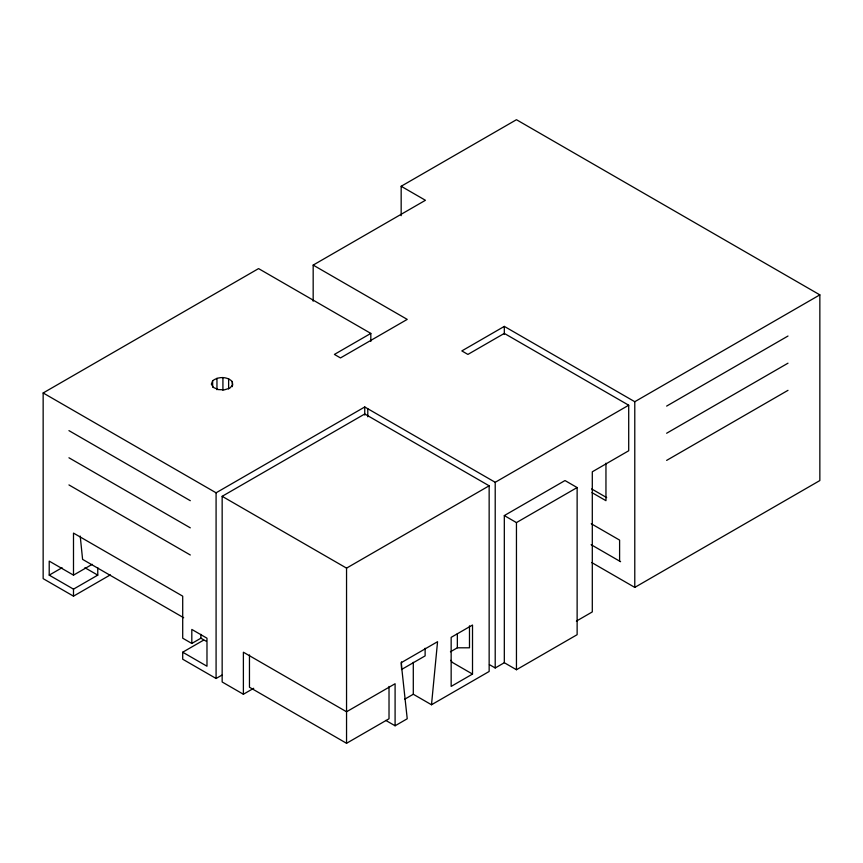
<?xml version="1.0" encoding="UTF-8"?>
<svg xmlns="http://www.w3.org/2000/svg" width="863" height="863" viewBox="0 0 863 863"><rect width="100%" height="100%" fill="white"/><g stroke="black" fill="none" stroke-linecap="round" stroke-linejoin="round"><path stroke-width="1.29" d="M404.574 699.289L413.301 694.251L431.5 704.758L437.563 641.694L401.166 662.719L407.228 718.771L395.092 725.783L385.815 720.422M212.643 380.745L211.349 384.186L213.485 387.487L218.361 389.591L224.445 389.839L229.795 388.156L232.719 385.06L232.287 381.554C227.206 376.354 218.263 376.419 212.643 380.745L212.643 387.109M110.345 574.877L73.495 596.16L43.15 578.642L43.15 392.967L258.566 268.598L370.82 333.409L370.82 341.446M401.166 215.696L401.166 186.268L516.452 119.709L819.85 294.866L819.85 480.551L634.78 587.401L591.673 562.514M313.172 301.209L313.172 265.092L425.437 200.281L401.166 186.268M370.82 333.409L334.413 354.423L340.486 357.929L407.228 319.396L313.172 265.092M92.233 564.316L73.495 575.136L49.213 561.123L49.213 575.136L62.05 567.725M43.15 392.967L216.084 492.805L364.747 406.98L495.211 482.298L628.706 405.222L628.706 450.766L592.298 471.791L592.298 611.921L576.376 621.123M819.85 294.866L634.78 401.716L504.316 326.397L461.834 350.917L467.908 354.423L504.316 333.409L628.706 405.222M253.711 688.286L243.388 694.251L222.158 681.986L222.158 496.311L364.758 413.981L489.148 485.804L489.148 671.479L431.5 704.758M49.213 575.136L73.495 589.149L97.767 575.136L97.767 567.725M73.495 575.136L73.495 533.097L182.708 596.16L182.708 638.199L191.813 643.453L200.917 638.199L206.376 641.349M221.899 675.136L216.084 678.48L182.708 659.213L182.708 652.212L203.646 640.119M222.158 496.311L346.548 568.124L489.148 485.804M666.635 406.095L787.995 336.031M504.316 662.719L504.316 515.578L564.995 480.551L577.131 487.552L577.131 634.693L516.452 669.731L504.316 662.719L495.211 667.973L489.418 664.629M666.635 433.248L787.995 363.183M504.316 515.578L516.452 522.59L577.131 487.552M666.635 460.4L787.995 390.335M401.468 669.548L425.125 655.891L425.125 648.242M450.432 651.792L457.347 647.8L469.483 647.8L469.483 625.858M249.461 654.909L249.461 687.239L346.548 743.291L389.019 718.771L389.019 686.43M472.514 674.068L451.155 686.398L451.155 637.358L472.514 625.028L472.514 674.068L452.341 662.417L450.82 660.314M591.651 488.933L606.678 497.606M591.975 492.622L605.955 500.691L605.955 463.183M591.252 523.733L619.602 540.109L619.602 561.123M591.133 544.682L620.594 561.694M68.943 430.626L190.302 500.691M68.943 457.778L190.302 527.843M68.943 484.93L190.302 554.995M183.679 617.735L82.589 559.375L80.216 536.063M84.93 567.725L97.767 575.136M182.708 652.212L206.98 666.225L206.98 638.199L191.813 629.44L191.813 643.453M634.78 401.716L634.78 587.401M516.452 522.59L516.452 669.731M504.316 326.397L504.316 334.477M495.211 482.298L495.211 667.973M457.347 633.593L457.347 647.8M413.291 662.299L413.301 694.251M401.468 661.91L401.468 668.275M395.092 725.783L395.092 683.744L346.548 711.77L243.388 652.212L243.388 694.251M367.789 408.728L367.789 416.797M364.747 406.98L364.747 415.049M346.548 568.124L346.548 743.291M232.287 381.554L232.287 386.646M228.63 378.738L228.63 388.922M222.924 377.498L222.924 390.238M216.958 378.253L216.958 389.72M216.084 492.805L216.084 678.48M200.917 634.37L200.917 638.199M73.495 589.149L73.495 596.16"/></g></svg>
